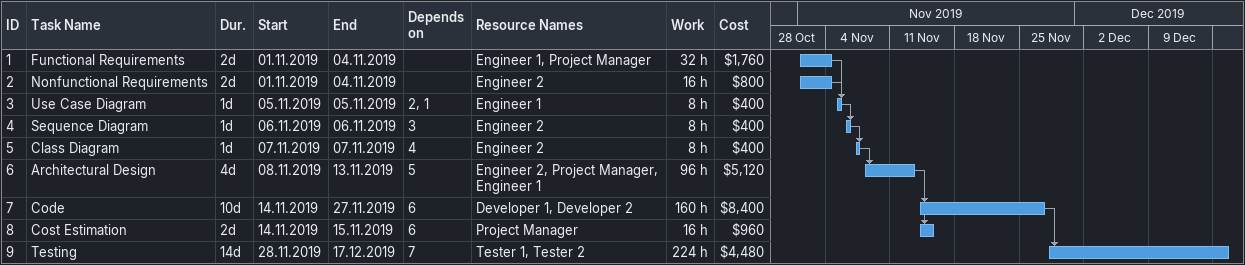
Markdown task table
| ID | Task | Duration | Start | Finish | Predecessors | Resources | Work (h) | Cost ($) |
|---|---|---|---|---|---|---|---|---|
| 1 | Functional Requirements | 2d | 2019-11-01 | 2019-11-04 |  | Engineer 1, Project Manager | 32 | 1760 |
| 2 | Nonfunctional Requirements | 2d | 2019-11-01 | 2019-11-04 |  | Engineer 2 | 16 | 800 |
| 3 | Use Case Diagram | 1d | 2019-11-05 | 2019-11-05 | 2, 1 | Engineer 1 | 8 | 400 |
| 4 | Sequence Diagram | 1d | 2019-11-06 | 2019-11-06 | 3 | Engineer 2 | 8 | 400 |
| 5 | Class Diagram | 1d | 2019-11-07 | 2019-11-07 | 4 | Engineer 2 | 8 | 400 |
| 6 | Architectural Design | 4d | 2019-11-08 | 2019-11-13 | 5 | Engineer 2, Project Manager, Engineer 1 | 96 | 5120 |
| 7 | Code | 10d | 2019-11-14 | 2019-11-27 | 6 | Developer 1, Developer 2 | 160 | 8400 |
| 8 | Cost Estimation | 2d | 2019-11-14 | 2019-11-15 | 6 | Project Manager | 16 | 960 |
| 9 | Testing | 14d | 2019-11-28 | 2019-12-17 | 7 | Tester 1, Tester 2 | 224 | 4480 |
